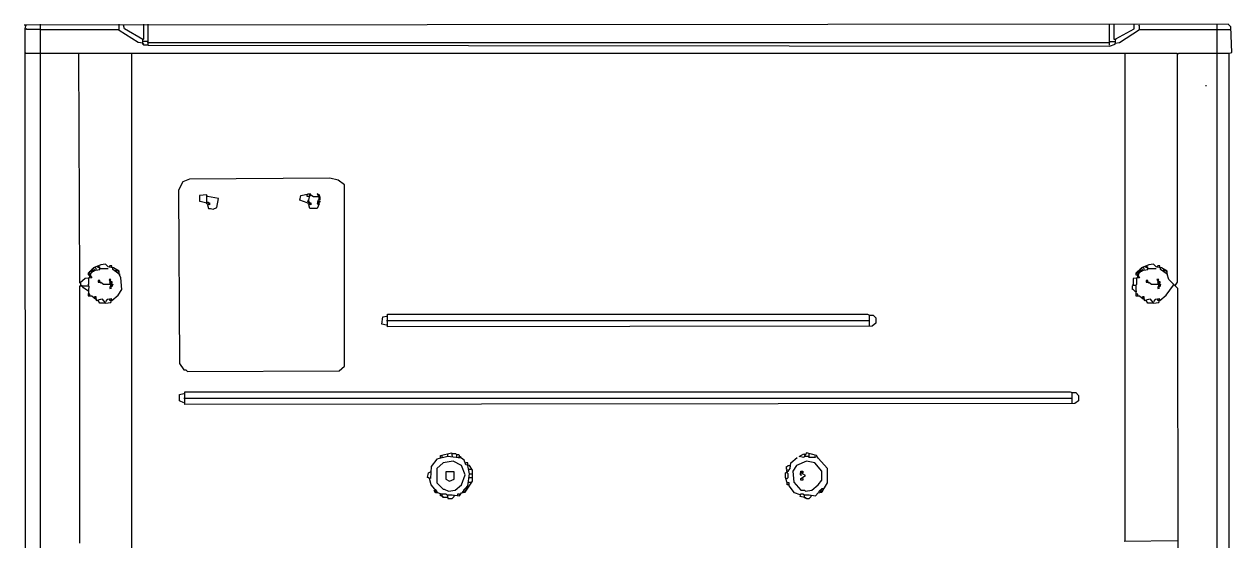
# Model space of a CAD drawing. Extents: x 3792242 to 5145247, y -1546315 to -1031918.
# Drawn here: x 4303236 to 4304171, y -1492066 to -1491666 of the extents above; entities that cross this region are included whole.
import ezdxf

# ---------------------------------------------------------------- set-up
doc = ezdxf.new("R2010")
doc.units = 0
doc.header["$MEASUREMENT"] = 0
doc.layers.add('ZZ-chladenie', color=133, linetype='CONTINUOUS')

msp = doc.modelspace()

# ---------------------------------------------------------------- linework, layer by layer
at = {"layer": 'ZZ-chladenie', "color": 9}
for p, q in [((4303238.267, -1491666.844), (4303236.148, -1491666.844)), ((4303237.561, -1491667.551), (4303236.854, -1491666.844)), ((4303236.854, -1491669.671), (4303237.561, -1491667.551)), ((4303236.854, -1491687.336), (4303236.854, -1491669.671)), ((4303238.267, -1491670.377), (4303237.561, -1491669.671)), ((4303237.561, -1491669.671), (4303238.267, -1491669.671)), ((4304168.166, -1491666.137), (4303238.267, -1491666.844)), ((4303248.866, -1491670.377), (4303238.267, -1491670.377)), ((4303248.866, -1492975.641), (4303248.866, -1491666.137)), ((4303248.866, -1491670.377), (4303308.928, -1491670.377)), ((4303309.635, -1491666.844), (4303309.635, -1491666.137)), ((4303309.635, -1491671.084), (4303309.635, -1491666.844)), ((4303324.474, -1491680.27), (4303309.635, -1491671.084)), ((4303313.875, -1491669.671), (4303313.168, -1491666.844)), ((4303328.007, -1491678.15), (4303313.875, -1491669.671)), ((4303328.713, -1491677.444), (4303328.713, -1491666.137)), ((4303332.246, -1491682.389), (4303332.246, -1491666.137)), ((4304076.306, -1491682.389), (4304076.306, -1491666.137)), ((4304079.839, -1491678.15), (4304079.839, -1491666.137)), ((4304081.252, -1491677.444), (4304095.384, -1491669.671)), ((4304084.079, -1491680.27), (4304099.625, -1491670.377)), ((4304095.384, -1491666.844), (4304095.384, -1491666.137)), ((4304095.384, -1491669.671), (4304095.384, -1491666.844)), ((4304099.625, -1491667.551), (4304098.918, -1491666.844)), ((4304098.918, -1491666.844), (4304098.918, -1491667.551)), ((4304099.625, -1491670.377), (4304099.625, -1491667.551)), ((4304099.625, -1491670.377), (4304159.686, -1491670.377)), ((4304159.686, -1492975.641), (4304159.686, -1491666.137)), ((4304159.686, -1491670.377), (4304170.285, -1491670.377)), ((4304170.285, -1491668.257), (4304168.166, -1491666.137)), ((4304170.992, -1491688.042), (4304170.285, -1491668.257)), ((4303328.007, -1491680.976), (4303324.474, -1491680.27)), ((4303328.007, -1491678.15), (4303328.713, -1491677.444)), ((4303328.007, -1491681.683), (4303328.007, -1491678.15)), ((4303331.54, -1491679.563), (4303328.007, -1491679.563)), ((4303328.007, -1491680.976), (4303328.713, -1491681.683)), ((4303328.713, -1491682.389), (4303328.007, -1491681.683)), ((4303332.246, -1491682.389), (4303328.713, -1491682.389)), ((4303332.246, -1491680.27), (4303331.54, -1491679.563)), ((4303332.246, -1491680.27), (4304076.306, -1491680.27)), ((4303332.246, -1491682.389), (4304076.306, -1491683.096)), ((4304076.306, -1491680.27), (4304077.013, -1491679.563)), ((4304076.306, -1491683.096), (4304080.546, -1491681.683)), ((4304077.013, -1491679.563), (4304080.546, -1491679.563)), ((4304080.546, -1491678.15), (4304079.839, -1491678.15)), ((4304080.546, -1491681.683), (4304081.252, -1491677.444)), ((4304080.546, -1491680.976), (4304084.079, -1491680.27)), ((4303237.946, -1492975.641), (4303236.854, -1491687.336)), ((4303237.561, -1491688.749), (4303236.854, -1491688.042)), ((4303237.561, -1491688.749), (4303248.866, -1491688.749)), ((4303248.866, -1491688.749), (4303278.544, -1491688.749)), ((4303279.25, -1491866.815), (4303278.544, -1491688.749)), ((4303278.544, -1491688.749), (4303319.527, -1491688.749)), ((4303319.527, -1492975.641), (4303319.527, -1491688.749)), ((4303319.527, -1491688.749), (4304128.595, -1491688.749)), ((4304088.318, -1492066.079), (4304088.318, -1491688.749)), ((4304128.595, -1491688.749), (4304128.595, -1491866.108)), ((4304129.302, -1491689.455), (4304128.595, -1491689.455)), ((4304129.302, -1491689.455), (4304130.009, -1491688.749)), ((4304130.009, -1491688.749), (4304159.686, -1491688.749)), ((4304159.686, -1491688.749), (4304168.872, -1491688.749)), ((4304168.872, -1491688.749), (4304170.992, -1491688.042)), ((4304168.872, -1492975.641), (4304168.872, -1491688.749)), ((4304151.207, -1491714.187), (4304151.207, -1491713.48)), ((4303364.044, -1491786.261), (4303359.097, -1491788.381)), ((4303472.861, -1491785.555), (4303364.044, -1491786.261)), ((4303479.221, -1491786.968), (4303472.861, -1491785.555)), ((4303484.168, -1491790.501), (4303479.221, -1491786.968)), ((4303359.097, -1491788.381), (4303355.564, -1491794.741)), ((4303355.564, -1491794.741), (4303356.271, -1491928.996)), ((4303484.168, -1491931.116), (4303484.168, -1491790.501)), ((4303377.469, -1491798.273), (4303371.816, -1491798.98)), ((4303371.816, -1491798.98), (4303371.816, -1491803.22)), ((4303371.816, -1491803.22), (4303372.523, -1491803.22)), ((4303372.523, -1491803.22), (4303377.469, -1491804.633)), ((4303377.469, -1491805.339), (4303377.469, -1491798.273)), ((4303378.176, -1491799.687), (4303377.469, -1491798.98)), ((4303377.469, -1491804.633), (4303378.176, -1491803.926)), ((4303379.589, -1491806.046), (4303377.469, -1491805.339)), ((4303386.655, -1491801.1), (4303378.176, -1491799.687)), ((4303378.176, -1491803.926), (4303378.882, -1491803.926)), ((4303378.176, -1491806.046), (4303379.589, -1491804.633)), ((4303378.882, -1491803.926), (4303378.882, -1491804.633)), ((4303379.589, -1491804.633), (4303379.589, -1491806.046)), ((4303385.242, -1491808.166), (4303386.655, -1491801.1)), ((4303449.543, -1491802.513), (4303450.25, -1491798.98)), ((4303455.196, -1491804.633), (4303449.543, -1491802.513)), ((4303450.25, -1491798.98), (4303456.61, -1491797.567)), ((4303455.196, -1491798.273), (4303455.903, -1491797.567)), ((4303455.196, -1491799.687), (4303455.196, -1491798.273)), ((4303456.61, -1491799.687), (4303455.196, -1491799.687)), ((4303455.903, -1491802.513), (4303455.196, -1491804.633)), ((4303455.903, -1491797.567), (4303456.61, -1491797.567)), ((4303455.903, -1491805.339), (4303457.316, -1491798.273)), ((4303458.023, -1491806.046), (4303455.903, -1491805.339)), ((4303456.61, -1491797.567), (4303458.023, -1491797.567)), ((4303456.61, -1491799.687), (4303457.316, -1491798.98)), ((4303457.316, -1491803.926), (4303456.61, -1491803.926)), ((4303456.61, -1491803.926), (4303457.316, -1491804.633)), ((4303456.61, -1491806.046), (4303458.023, -1491804.633)), ((4303457.316, -1491798.273), (4303458.023, -1491798.273)), ((4303457.316, -1491798.98), (4303458.023, -1491798.98)), ((4303457.316, -1491804.633), (4303457.316, -1491803.926)), ((4303458.023, -1491798.273), (4303460.143, -1491799.687)), ((4303458.023, -1491804.633), (4303458.023, -1491806.046)), ((4303460.143, -1491799.687), (4303465.089, -1491799.687)), ((4303464.382, -1491798.273), (4303462.969, -1491797.567)), ((4303462.969, -1491797.567), (4303463.676, -1491798.98)), ((4303463.676, -1491802.513), (4303462.969, -1491805.339)), ((4303463.676, -1491803.926), (4303462.969, -1491803.926)), ((4303462.969, -1491805.339), (4303464.382, -1491805.339)), ((4303464.382, -1491805.339), (4303462.969, -1491808.873)), ((4303463.676, -1491798.98), (4303465.089, -1491798.98)), ((4303465.089, -1491802.513), (4303463.676, -1491802.513)), ((4303465.089, -1491798.98), (4303464.382, -1491798.273)), ((4303464.382, -1491801.807), (4303464.382, -1491800.393)), ((4303464.382, -1491800.393), (4303465.089, -1491800.393)), ((4303464.382, -1491801.807), (4303465.089, -1491801.807)), ((4303464.382, -1491803.926), (4303465.089, -1491803.22)), ((4303464.382, -1491805.339), (4303464.382, -1491803.926)), ((4303465.089, -1491803.926), (4303464.382, -1491803.926)), ((4303465.089, -1491799.687), (4303465.089, -1491802.513)), ((4303465.089, -1491803.22), (4303465.089, -1491803.926)), ((4303378.176, -1491806.046), (4303378.882, -1491808.873)), ((4303378.882, -1491808.873), (4303380.295, -1491808.873)), ((4303380.295, -1491808.873), (4303382.416, -1491809.58)), ((4303382.416, -1491809.58), (4303385.242, -1491808.166)), ((4303457.316, -1491808.873), (4303456.61, -1491806.046)), ((4303462.969, -1491808.873), (4303457.316, -1491808.873)), ((4303299.036, -1491851.976), (4303295.502, -1491852.682)), ((4303301.155, -1491854.095), (4303299.036, -1491851.976)), ((4304110.223, -1491851.976), (4304106.691, -1491852.682)), ((4304112.343, -1491854.095), (4304110.223, -1491851.976)), ((4303289.85, -1491854.802), (4303285.61, -1491859.042)), ((4303285.61, -1491859.042), (4303285.61, -1491860.455)), ((4303285.61, -1491860.455), (4303287.023, -1491860.455)), ((4303286.317, -1491859.042), (4303287.023, -1491858.335)), ((4303287.023, -1491859.748), (4303286.317, -1491859.042)), ((4303286.317, -1491862.575), (4303287.023, -1491861.868)), ((4303287.023, -1491860.455), (4303289.85, -1491856.922)), ((4303287.023, -1491858.335), (4303287.023, -1491857.629)), ((4303287.023, -1491857.629), (4303287.73, -1491857.629)), ((4303287.023, -1491860.455), (4303287.73, -1491859.748)), ((4303287.023, -1491861.868), (4303287.023, -1491860.455)), ((4303287.023, -1491860.455), (4303288.436, -1491862.575)), ((4303287.73, -1491857.629), (4303288.436, -1491856.922)), ((4303287.73, -1491859.042), (4303288.436, -1491858.335)), ((4303287.73, -1491859.748), (4303287.73, -1491859.042)), ((4303288.436, -1491856.922), (4303289.143, -1491856.216)), ((4303288.436, -1491858.335), (4303289.143, -1491857.629)), ((4303289.143, -1491856.216), (4303289.143, -1491855.509)), ((4303289.143, -1491855.509), (4303289.85, -1491855.509)), ((4303289.143, -1491857.629), (4303289.85, -1491857.629)), ((4303295.502, -1491852.682), (4303289.85, -1491854.802)), ((4303290.557, -1491856.216), (4303289.85, -1491855.509)), ((4303289.85, -1491856.922), (4303290.557, -1491856.216)), ((4303289.85, -1491856.922), (4303294.796, -1491856.216)), ((4303289.85, -1491857.629), (4303290.557, -1491856.922)), ((4303291.263, -1491854.802), (4303291.263, -1491854.095)), ((4303291.97, -1491855.509), (4303291.263, -1491854.802)), ((4303291.97, -1491856.922), (4303291.97, -1491855.509)), ((4303293.383, -1491854.802), (4303293.383, -1491853.389)), ((4303294.796, -1491854.095), (4303293.383, -1491854.802)), ((4303294.796, -1491856.216), (4303294.796, -1491854.095)), ((4303294.796, -1491855.509), (4303301.155, -1491855.509)), ((4303305.395, -1491854.802), (4303301.155, -1491854.095)), ((4303302.568, -1491853.389), (4303301.862, -1491854.095)), ((4303301.862, -1491854.095), (4303302.568, -1491854.095)), ((4303303.982, -1491853.389), (4303302.568, -1491853.389)), ((4303303.982, -1491854.802), (4303303.982, -1491853.389)), ((4303304.688, -1491856.216), (4303304.688, -1491854.802)), ((4303309.635, -1491859.748), (4303304.688, -1491856.216)), ((4303309.635, -1491857.629), (4303305.395, -1491854.802)), ((4303306.102, -1491855.509), (4303306.102, -1491854.802)), ((4303306.809, -1491856.922), (4303307.515, -1491856.216)), ((4303307.515, -1491857.629), (4303306.809, -1491856.922)), ((4303307.515, -1491856.216), (4303308.222, -1491856.922)), ((4303307.515, -1491858.335), (4303307.515, -1491857.629)), ((4303308.222, -1491858.335), (4303307.515, -1491858.335)), ((4303308.928, -1491856.922), (4303308.222, -1491856.922)), ((4303308.928, -1491857.629), (4303308.928, -1491856.922)), ((4303309.635, -1491858.335), (4303308.928, -1491857.629)), ((4303308.928, -1491859.042), (4303309.635, -1491858.335)), ((4303309.635, -1491859.748), (4303308.928, -1491859.042)), ((4303309.635, -1491859.748), (4303309.635, -1491857.629)), ((4303309.635, -1491859.748), (4303310.341, -1491859.748)), ((4303311.048, -1491862.575), (4303309.635, -1491859.748)), ((4304101.038, -1491854.802), (4304096.798, -1491859.042)), ((4304096.798, -1491859.042), (4304096.798, -1491860.455)), ((4304096.798, -1491860.455), (4304098.211, -1491860.455)), ((4304097.504, -1491859.042), (4304098.211, -1491858.335)), ((4304098.211, -1491859.748), (4304097.504, -1491859.042)), ((4304097.504, -1491862.575), (4304098.211, -1491861.868)), ((4304098.211, -1491860.455), (4304101.038, -1491856.922)), ((4304098.211, -1491858.335), (4304098.211, -1491857.629)), ((4304098.211, -1491857.629), (4304098.918, -1491857.629)), ((4304098.211, -1491860.455), (4304098.918, -1491859.748)), ((4304098.211, -1491861.868), (4304098.211, -1491860.455)), ((4304098.211, -1491860.455), (4304099.625, -1491862.575)), ((4304098.918, -1491857.629), (4304099.625, -1491856.922)), ((4304098.918, -1491859.042), (4304099.625, -1491858.335)), ((4304098.918, -1491859.748), (4304098.918, -1491859.042)), ((4304099.625, -1491856.922), (4304100.331, -1491856.216)), ((4304099.625, -1491858.335), (4304100.331, -1491857.629)), ((4304100.331, -1491856.216), (4304100.331, -1491855.509)), ((4304100.331, -1491855.509), (4304101.038, -1491855.509)), ((4304100.331, -1491857.629), (4304101.038, -1491857.629)), ((4304106.691, -1491852.682), (4304101.038, -1491854.802)), ((4304101.744, -1491856.216), (4304101.038, -1491855.509)), ((4304101.038, -1491856.922), (4304101.744, -1491856.216)), ((4304101.038, -1491856.922), (4304105.984, -1491856.216)), ((4304101.038, -1491857.629), (4304101.744, -1491856.922)), ((4304102.451, -1491854.802), (4304102.451, -1491854.095)), ((4304103.157, -1491855.509), (4304102.451, -1491854.802)), ((4304103.157, -1491856.922), (4304103.157, -1491855.509)), ((4304104.57, -1491854.802), (4304104.57, -1491853.389)), ((4304105.984, -1491854.095), (4304104.57, -1491854.802)), ((4304105.984, -1491856.216), (4304105.984, -1491854.095)), ((4304105.984, -1491855.509), (4304112.343, -1491855.509)), ((4304116.583, -1491854.802), (4304112.343, -1491854.095)), ((4304113.757, -1491853.389), (4304113.05, -1491854.095)), ((4304113.05, -1491854.095), (4304113.757, -1491854.095)), ((4304115.17, -1491853.389), (4304113.757, -1491853.389)), ((4304115.17, -1491854.802), (4304115.17, -1491853.389)), ((4304115.876, -1491856.216), (4304115.876, -1491854.802)), ((4304120.823, -1491859.748), (4304115.876, -1491856.216)), ((4304120.823, -1491857.629), (4304116.583, -1491854.802)), ((4304117.29, -1491855.509), (4304117.29, -1491854.802)), ((4304117.996, -1491856.922), (4304118.703, -1491856.216)), ((4304118.703, -1491857.629), (4304117.996, -1491856.922)), ((4304118.703, -1491856.216), (4304119.409, -1491856.922)), ((4304118.703, -1491858.335), (4304118.703, -1491857.629)), ((4304119.409, -1491858.335), (4304118.703, -1491858.335)), ((4304120.116, -1491856.922), (4304119.409, -1491856.922)), ((4304120.116, -1491857.629), (4304120.116, -1491856.922)), ((4304120.823, -1491858.335), (4304120.116, -1491857.629)), ((4304120.116, -1491859.042), (4304120.823, -1491858.335)), ((4304120.823, -1491859.748), (4304120.116, -1491859.042)), ((4304120.823, -1491859.748), (4304120.823, -1491857.629)), ((4304120.823, -1491859.748), (4304121.529, -1491859.748)), ((4304122.236, -1491863.989), (4304120.823, -1491859.748)), ((4303283.49, -1491863.282), (4303279.25, -1491866.815)), ((4303279.25, -1492068.198), (4303279.25, -1491868.934)), ((4303279.25, -1491868.934), (4303286.317, -1491868.934)), ((4303279.957, -1491868.228), (4303279.957, -1491866.815)), ((4303282.077, -1491870.348), (4303280.664, -1491868.228)), ((4303286.317, -1491873.174), (4303282.077, -1491870.348)), ((4303288.436, -1491862.575), (4303283.49, -1491863.282)), ((4303285.61, -1491868.228), (4303286.317, -1491867.521)), ((4303286.317, -1491868.934), (4303285.61, -1491876.707)), ((4303286.317, -1491867.521), (4303286.317, -1491862.575)), ((4303294.796, -1491864.695), (4303293.383, -1491864.695)), ((4303293.383, -1491864.695), (4303293.383, -1491866.108)), ((4303293.383, -1491866.108), (4303295.502, -1491866.108)), ((4303294.796, -1491866.108), (4303294.796, -1491864.695)), ((4303294.796, -1491866.108), (4303295.502, -1491866.815)), ((4303295.502, -1491866.108), (4303297.623, -1491867.521)), ((4303297.623, -1491867.521), (4303304.688, -1491867.521)), ((4303303.275, -1491863.989), (4303301.862, -1491863.989)), ((4303301.862, -1491863.989), (4303302.568, -1491865.402)), ((4303302.568, -1491866.815), (4303303.275, -1491863.989)), ((4303302.568, -1491865.402), (4303303.982, -1491865.402)), ((4303303.982, -1491866.815), (4303302.568, -1491866.815)), ((4303303.982, -1491869.641), (4303302.568, -1491869.641)), ((4303302.568, -1491869.641), (4303302.568, -1491871.054)), ((4303302.568, -1491871.054), (4303303.982, -1491870.348)), ((4303303.275, -1491868.934), (4303303.275, -1491868.228)), ((4303303.275, -1491868.228), (4303303.982, -1491868.934)), ((4303303.982, -1491868.934), (4303303.275, -1491868.934)), ((4303303.982, -1491865.402), (4303303.982, -1491866.815)), ((4303304.688, -1491867.521), (4303303.982, -1491869.641)), ((4303311.754, -1491871.761), (4303311.048, -1491862.575)), ((4304093.971, -1491868.934), (4304094.678, -1491868.228)), ((4304093.971, -1491871.761), (4304093.971, -1491868.934)), ((4304099.625, -1491862.575), (4304094.678, -1491863.282)), ((4304094.678, -1491863.282), (4304094.678, -1491868.228)), ((4304094.678, -1491868.228), (4304094.678, -1491867.521)), ((4304094.678, -1491868.228), (4304096.798, -1491868.228)), ((4304096.798, -1491868.228), (4304097.504, -1491867.521)), ((4304096.798, -1491868.228), (4304096.798, -1491876.707)), ((4304097.504, -1491867.521), (4304097.504, -1491862.575)), ((4304105.984, -1491864.695), (4304104.57, -1491864.695)), ((4304104.57, -1491864.695), (4304104.57, -1491866.108)), ((4304104.57, -1491866.108), (4304106.691, -1491866.108)), ((4304105.984, -1491866.108), (4304105.984, -1491864.695)), ((4304105.984, -1491866.108), (4304106.691, -1491866.815)), ((4304106.691, -1491866.108), (4304108.81, -1491867.521)), ((4304108.81, -1491867.521), (4304115.876, -1491867.521)), ((4304114.463, -1491863.989), (4304113.05, -1491863.989)), ((4304113.05, -1491863.989), (4304113.757, -1491865.402)), ((4304113.757, -1491866.815), (4304114.463, -1491863.989)), ((4304113.757, -1491865.402), (4304115.17, -1491865.402)), ((4304115.17, -1491866.815), (4304113.757, -1491866.815)), ((4304115.17, -1491869.641), (4304113.757, -1491869.641)), ((4304113.757, -1491869.641), (4304113.757, -1491871.054)), ((4304113.757, -1491871.054), (4304115.17, -1491870.348)), ((4304114.463, -1491868.934), (4304114.463, -1491868.228)), ((4304114.463, -1491868.228), (4304115.17, -1491868.934)), ((4304115.17, -1491868.934), (4304114.463, -1491868.934)), ((4304115.17, -1491865.402), (4304115.17, -1491866.815)), ((4304115.876, -1491867.521), (4304115.17, -1491869.641)), ((4304120.116, -1491876), (4304125.769, -1491868.228)), ((4304129.302, -1491871.054), (4304122.236, -1491863.989)), ((4304125.769, -1491868.228), (4304125.769, -1491867.521)), ((4304128.595, -1491866.108), (4304127.182, -1491868.228)), ((4304129.828, -1492975.641), (4304129.302, -1491871.054)), ((4303286.317, -1491875.294), (4303285.61, -1491875.294)), ((4303285.61, -1491876.707), (4303288.436, -1491876.707)), ((4303287.023, -1491875.294), (4303286.317, -1491875.294)), ((4303287.023, -1491876.707), (4303287.023, -1491875.294)), ((4303288.436, -1491876.707), (4303291.263, -1491878.827)), ((4303291.97, -1491877.414), (4303290.557, -1491877.414)), ((4303290.557, -1491877.414), (4303290.557, -1491878.12)), ((4303290.557, -1491878.12), (4303290.557, -1491878.827)), ((4303291.263, -1491878.827), (4303291.97, -1491878.827)), ((4303291.97, -1491878.827), (4303291.97, -1491877.414)), ((4303291.97, -1491878.827), (4303291.97, -1491880.24)), ((4303291.97, -1491880.24), (4303296.209, -1491878.827)), ((4303294.796, -1491882.36), (4303293.383, -1491880.24)), ((4303296.209, -1491878.827), (4303299.036, -1491882.36)), ((4303300.449, -1491879.534), (4303299.036, -1491880.947)), ((4303303.982, -1491878.827), (4303300.449, -1491879.534)), ((4303302.568, -1491880.24), (4303302.568, -1491878.827)), ((4303303.982, -1491880.24), (4303302.568, -1491880.24)), ((4303303.275, -1491881.653), (4303303.982, -1491878.827)), ((4303303.982, -1491880.24), (4303308.928, -1491876)), ((4303308.928, -1491876), (4303311.754, -1491871.761)), ((4304094.678, -1491871.761), (4304093.971, -1491871.761)), ((4304095.384, -1491872.468), (4304094.678, -1491871.761)), ((4304096.091, -1491873.174), (4304095.384, -1491872.468)), ((4304097.504, -1491873.174), (4304096.091, -1491873.174)), ((4304097.504, -1491875.294), (4304096.798, -1491875.294)), ((4304096.798, -1491876.707), (4304099.625, -1491876.707)), ((4304098.211, -1491875.294), (4304097.504, -1491875.294)), ((4304098.211, -1491876.707), (4304098.211, -1491875.294)), ((4304099.625, -1491876.707), (4304102.451, -1491878.827)), ((4304103.157, -1491877.414), (4304101.744, -1491877.414)), ((4304101.744, -1491877.414), (4304101.744, -1491878.12)), ((4304101.744, -1491878.12), (4304101.744, -1491878.827)), ((4304102.451, -1491878.827), (4304103.157, -1491878.827)), ((4304103.157, -1491878.827), (4304103.157, -1491877.414)), ((4304103.157, -1491878.827), (4304103.157, -1491880.24)), ((4304103.157, -1491880.24), (4304107.397, -1491878.827)), ((4304105.984, -1491882.36), (4304104.57, -1491880.24)), ((4304107.397, -1491878.827), (4304110.223, -1491882.36)), ((4304111.636, -1491879.534), (4304110.223, -1491880.947)), ((4304115.17, -1491878.827), (4304111.636, -1491879.534)), ((4304113.757, -1491880.24), (4304113.757, -1491878.827)), ((4304115.17, -1491880.24), (4304113.757, -1491880.24)), ((4304114.463, -1491881.653), (4304115.17, -1491878.827)), ((4304115.17, -1491880.24), (4304120.116, -1491876)), ((4303299.036, -1491882.36), (4303294.796, -1491882.36)), ((4303299.036, -1491882.36), (4303303.275, -1491881.653)), ((4304110.223, -1491882.36), (4304105.984, -1491882.36)), ((4304110.223, -1491882.36), (4304114.463, -1491881.653)), ((4303513.138, -1491898.612), (4303513.845, -1491892.959)), ((4303516.672, -1491899.318), (4303513.138, -1491898.612)), ((4303513.845, -1491892.959), (4303516.672, -1491892.252)), ((4303516.672, -1491892.252), (4303517.378, -1491892.252)), ((4303516.672, -1491895.786), (4303890.468, -1491895.786)), ((4303517.378, -1491900.732), (4303517.378, -1491890.839)), ((4303517.378, -1491890.839), (4303889.055, -1491890.839)), ((4303889.055, -1491890.839), (4303890.468, -1491891.546)), ((4303890.468, -1491900.025), (4303890.468, -1491891.546)), ((4303890.468, -1491891.546), (4303893.294, -1491891.546)), ((4303895.414, -1491897.905), (4303892.588, -1491900.025)), ((4303893.294, -1491891.546), (4303895.414, -1491893.666)), ((4303895.414, -1491893.666), (4303895.414, -1491897.905)), ((4303892.588, -1491900.025), (4303517.378, -1491900.732)), ((4303356.271, -1491928.996), (4303359.804, -1491933.943)), ((4303359.804, -1491933.943), (4303361.217, -1491933.943)), ((4303361.217, -1491933.943), (4303362.631, -1491935.356)), ((4303362.631, -1491935.356), (4303479.928, -1491934.649)), ((4303479.928, -1491934.649), (4303484.168, -1491931.116)), ((4303356.271, -1491953.021), (4303359.804, -1491952.314)), ((4303356.271, -1491957.968), (4303356.271, -1491953.021)), ((4303359.804, -1491952.314), (4303360.511, -1491952.314)), ((4303360.511, -1491960.794), (4303360.511, -1491950.901)), ((4303360.511, -1491950.901), (4304045.922, -1491950.901)), ((4304045.922, -1491950.901), (4304047.335, -1491951.608)), ((4304047.335, -1491960.087), (4304047.335, -1491951.608)), ((4304047.335, -1491951.608), (4304050.161, -1491951.608)), ((4304050.161, -1491951.608), (4304052.282, -1491953.727)), ((4304052.282, -1491953.727), (4304052.282, -1491957.968)), ((4303359.804, -1491959.381), (4303356.271, -1491957.968)), ((4303359.804, -1491955.847), (4304047.335, -1491955.847)), ((4304049.455, -1491960.087), (4303360.511, -1491960.794)), ((4304052.282, -1491957.968), (4304049.455, -1491960.087)), ((4303564.014, -1492001.07), (4303555.535, -1492003.19)), ((4303558.361, -1492000.364), (4303566.84, -1491998.244)), ((4303558.361, -1492001.777), (4303558.361, -1492000.364)), ((4303559.774, -1492001.777), (4303559.774, -1492000.364)), ((4303564.014, -1492001.07), (4303564.014, -1491998.951)), ((4303574.613, -1492002.484), (4303564.014, -1492001.07)), ((4303566.84, -1491998.244), (4303567.547, -1492001.07)), ((4303570.374, -1491998.951), (4303567.547, -1491998.951)), ((4303571.081, -1491999.657), (4303570.374, -1491998.951)), ((4303572.494, -1491999.657), (4303571.081, -1491999.657)), ((4303571.081, -1492001.777), (4303571.081, -1491999.657)), ((4303573.2, -1492000.364), (4303572.494, -1491999.657)), ((4303572.494, -1492001.777), (4303573.2, -1492001.07)), ((4303572.494, -1492002.484), (4303572.494, -1492001.777)), ((4303573.2, -1492001.07), (4303573.2, -1492000.364)), ((4303573.2, -1492001.07), (4303573.907, -1492001.07)), ((4303573.907, -1492001.07), (4303573.907, -1492002.484)), ((4303829.699, -1492006.017), (4303834.646, -1492001.777)), ((4303836.059, -1492001.07), (4303839.592, -1491998.951)), ((4303839.592, -1492001.777), (4303836.059, -1492001.07)), ((4303841.712, -1491998.244), (4303839.592, -1492001.777)), ((4303839.592, -1491998.951), (4303840.298, -1491999.657)), ((4303843.125, -1492001.07), (4303840.298, -1492001.07)), ((4303849.485, -1492000.364), (4303841.712, -1491998.244)), ((4303843.832, -1492001.777), (4303843.125, -1492001.07)), ((4303843.832, -1492001.07), (4303843.832, -1491998.951)), ((4303848.778, -1492001.777), (4303843.832, -1492001.777)), ((4303848.071, -1492000.364), (4303848.071, -1491999.657)), ((4303848.071, -1492001.777), (4303848.071, -1492001.07)), ((4303848.071, -1492001.07), (4303848.778, -1492001.777)), ((4303850.898, -1492002.484), (4303849.485, -1492000.364)), ((4303551.295, -1492008.843), (4303550.589, -1492018.029)), ((4303555.535, -1492003.19), (4303551.295, -1492008.843)), ((4303560.481, -1492006.017), (4303555.535, -1492010.256)), ((4303555.535, -1492010.256), (4303555.535, -1492021.562)), ((4303568.254, -1492004.604), (4303560.481, -1492006.017)), ((4303574.613, -1492008.136), (4303568.254, -1492004.604)), ((4303576.733, -1492003.897), (4303574.613, -1492002.484)), ((4303577.44, -1492015.203), (4303574.613, -1492008.136)), ((4303578.147, -1492007.43), (4303576.733, -1492003.897)), ((4303579.56, -1492006.017), (4303578.147, -1492006.017)), ((4303580.973, -1492008.136), (4303578.147, -1492007.43)), ((4303579.56, -1492008.136), (4303579.56, -1492006.017)), ((4303580.973, -1492014.496), (4303579.56, -1492008.136)), ((4303580.266, -1492010.963), (4303579.56, -1492010.963)), ((4303580.266, -1492010.963), (4303582.386, -1492010.963)), ((4303583.092, -1492011.67), (4303580.973, -1492008.136)), ((4303826.167, -1492010.963), (4303826.167, -1492008.843)), ((4303826.167, -1492008.843), (4303826.873, -1492008.843)), ((4303826.167, -1492010.963), (4303826.873, -1492010.963)), ((4303826.873, -1492010.963), (4303826.167, -1492011.67)), ((4303826.873, -1492008.843), (4303827.58, -1492008.136)), ((4303827.58, -1492008.136), (4303828.993, -1492008.136)), ((4303827.58, -1492012.376), (4303828.993, -1492010.256)), ((4303828.993, -1492010.256), (4303829.699, -1492006.017)), ((4303833.939, -1492008.136), (4303831.112, -1492012.376)), ((4303841.712, -1492004.604), (4303833.939, -1492008.136)), ((4303848.071, -1492006.017), (4303841.712, -1492004.604)), ((4303853.724, -1492012.376), (4303848.071, -1492006.017)), ((4303857.964, -1492010.256), (4303850.898, -1492002.484)), ((4303857.964, -1492021.562), (4303857.964, -1492010.256)), ((4303548.469, -1492017.322), (4303549.175, -1492013.789)), ((4303550.589, -1492018.029), (4303548.469, -1492017.322)), ((4303549.175, -1492013.789), (4303550.589, -1492013.083)), ((4303549.882, -1492018.029), (4303549.175, -1492017.322)), ((4303551.295, -1492022.975), (4303549.882, -1492018.029)), ((4303568.96, -1492013.083), (4303562.601, -1492013.083)), ((4303562.601, -1492013.083), (4303562.601, -1492018.736)), ((4303562.601, -1492018.736), (4303565.427, -1492020.149)), ((4303565.427, -1492020.149), (4303568.96, -1492018.736)), ((4303568.96, -1492018.736), (4303568.96, -1492013.083)), ((4303574.613, -1492022.975), (4303577.44, -1492015.203)), ((4303577.44, -1492028.628), (4303583.092, -1492020.149)), ((4303579.56, -1492023.682), (4303580.973, -1492014.496)), ((4303580.973, -1492014.496), (4303580.266, -1492014.496)), ((4303580.266, -1492020.856), (4303582.386, -1492020.856)), ((4303580.973, -1492014.496), (4303583.092, -1492014.496)), ((4303580.973, -1492017.322), (4303583.092, -1492017.322)), ((4303583.092, -1492020.149), (4303583.092, -1492011.67)), ((4303825.46, -1492013.789), (4303827.58, -1492012.376)), ((4303825.46, -1492017.322), (4303825.46, -1492013.789)), ((4303826.873, -1492021.562), (4303825.46, -1492017.322)), ((4303826.167, -1492018.029), (4303825.46, -1492018.029)), ((4303826.167, -1492011.67), (4303826.167, -1492012.376)), ((4303826.167, -1492012.376), (4303826.873, -1492012.376)), ((4303826.167, -1492018.029), (4303826.873, -1492018.029)), ((4303827.58, -1492014.496), (4303826.873, -1492013.789)), ((4303826.873, -1492018.029), (4303827.58, -1492017.322)), ((4303827.58, -1492017.322), (4303827.58, -1492014.496)), ((4303831.112, -1492012.376), (4303831.819, -1492020.856)), ((4303831.819, -1492020.856), (4303837.472, -1492027.215)), ((4303837.472, -1492013.789), (4303836.766, -1492013.789)), ((4303836.766, -1492013.789), (4303836.766, -1492015.203)), ((4303836.766, -1492015.203), (4303838.179, -1492015.203)), ((4303837.472, -1492013.789), (4303837.472, -1492012.376)), ((4303837.472, -1492012.376), (4303838.885, -1492012.376)), ((4303841.005, -1492015.909), (4303837.472, -1492013.789)), ((4303838.885, -1492013.789), (4303837.472, -1492013.789)), ((4303837.472, -1492018.029), (4303841.005, -1492015.909)), ((4303837.472, -1492019.443), (4303837.472, -1492018.029)), ((4303838.885, -1492019.443), (4303837.472, -1492019.443)), ((4303838.885, -1492012.376), (4303838.885, -1492013.789)), ((4303838.885, -1492018.029), (4303838.885, -1492019.443)), ((4303850.898, -1492022.975), (4303853.724, -1492019.443)), ((4303853.724, -1492019.443), (4303853.724, -1492012.376)), ((4303554.122, -1492026.509), (4303551.295, -1492022.975)), ((4303554.122, -1492027.922), (4303553.415, -1492027.215)), ((4303553.415, -1492027.215), (4303553.415, -1492027.922)), ((4303553.415, -1492027.922), (4303554.122, -1492027.922)), ((4303556.242, -1492029.335), (4303554.122, -1492026.509)), ((4303554.122, -1492027.922), (4303554.829, -1492028.628)), ((4303554.122, -1492028.628), (4303554.122, -1492027.922)), ((4303554.829, -1492029.335), (4303554.122, -1492028.628)), ((4303554.829, -1492027.215), (4303554.829, -1492026.509)), ((4303555.535, -1492027.922), (4303554.829, -1492027.215)), ((4303554.829, -1492028.628), (4303555.535, -1492027.922)), ((4303554.829, -1492028.628), (4303555.535, -1492027.922)), ((4303556.242, -1492029.335), (4303554.829, -1492029.335)), ((4303555.535, -1492021.562), (4303560.481, -1492026.509)), ((4303558.361, -1492030.041), (4303556.242, -1492029.335)), ((4303558.361, -1492031.454), (4303558.361, -1492030.041)), ((4303558.361, -1492030.041), (4303559.774, -1492030.041)), ((4303559.774, -1492032.161), (4303559.774, -1492030.041)), ((4303559.774, -1492030.041), (4303562.601, -1492030.041)), ((4303560.481, -1492026.509), (4303561.188, -1492026.509)), ((4303561.188, -1492026.509), (4303564.721, -1492027.922)), ((4303562.601, -1492030.041), (4303563.308, -1492030.748)), ((4303564.721, -1492027.922), (4303569.667, -1492027.215)), ((4303569.667, -1492027.215), (4303574.613, -1492022.975)), ((4303571.787, -1492031.454), (4303571.787, -1492030.041)), ((4303571.787, -1492030.041), (4303573.2, -1492030.041)), ((4303573.2, -1492031.454), (4303574.613, -1492029.335)), ((4303574.613, -1492029.335), (4303577.44, -1492028.628)), ((4303575.32, -1492029.335), (4303576.733, -1492027.215)), ((4303576.026, -1492027.922), (4303576.733, -1492027.215)), ((4303576.026, -1492027.922), (4303576.733, -1492028.628)), ((4303576.733, -1492028.628), (4303576.026, -1492027.922)), ((4303576.733, -1492027.215), (4303579.56, -1492023.682)), ((4303576.733, -1492027.215), (4303576.733, -1492026.509)), ((4303576.733, -1492026.509), (4303577.44, -1492026.509)), ((4303576.733, -1492028.628), (4303577.44, -1492027.922)), ((4303577.44, -1492026.509), (4303578.147, -1492025.802)), ((4303577.44, -1492027.922), (4303578.147, -1492027.922)), ((4303578.147, -1492025.802), (4303578.853, -1492025.802)), ((4303578.147, -1492027.922), (4303578.147, -1492027.215)), ((4303578.853, -1492024.388), (4303579.56, -1492023.682)), ((4303579.56, -1492025.095), (4303578.853, -1492024.388)), ((4303578.853, -1492025.802), (4303579.56, -1492025.802)), ((4303579.56, -1492025.802), (4303579.56, -1492025.095)), ((4303826.873, -1492022.975), (4303826.873, -1492021.562)), ((4303828.286, -1492021.562), (4303826.873, -1492021.562)), ((4303828.286, -1492022.975), (4303826.873, -1492022.975)), ((4303828.286, -1492023.682), (4303828.286, -1492021.562)), ((4303832.526, -1492029.335), (4303828.286, -1492023.682)), ((4303836.766, -1492030.748), (4303832.526, -1492029.335)), ((4303836.766, -1492032.161), (4303837.472, -1492030.041)), ((4303837.472, -1492027.215), (4303840.298, -1492027.215)), ((4303837.472, -1492030.041), (4303838.885, -1492030.041)), ((4303838.885, -1492030.041), (4303840.298, -1492030.748)), ((4303840.298, -1492027.215), (4303841.005, -1492027.922)), ((4303841.005, -1492027.922), (4303845.951, -1492027.215)), ((4303845.951, -1492027.215), (4303850.898, -1492022.975)), ((4303848.778, -1492031.454), (4303850.898, -1492029.335)), ((4303850.898, -1492029.335), (4303853.724, -1492028.628)), ((4303851.604, -1492027.922), (4303852.311, -1492027.215)), ((4303851.604, -1492029.335), (4303851.604, -1492027.922)), ((4303852.311, -1492027.922), (4303853.018, -1492027.215)), ((4303852.311, -1492027.215), (4303853.018, -1492027.215)), ((4303852.311, -1492027.922), (4303853.018, -1492028.628)), ((4303853.018, -1492028.628), (4303852.311, -1492027.922)), ((4303853.018, -1492027.215), (4303853.018, -1492026.509)), ((4303853.018, -1492026.509), (4303853.724, -1492026.509)), ((4303853.018, -1492027.215), (4303853.724, -1492026.509)), ((4303853.018, -1492028.628), (4303853.724, -1492027.922)), ((4303853.724, -1492028.628), (4303857.964, -1492021.562)), ((4303853.724, -1492026.509), (4303853.724, -1492025.802)), ((4303853.724, -1492025.802), (4303855.137, -1492025.802)), ((4303853.724, -1492027.922), (4303854.431, -1492027.922)), ((4303854.431, -1492027.922), (4303854.431, -1492027.215)), ((4303855.137, -1492025.802), (4303855.844, -1492025.095)), ((4303559.774, -1492031.454), (4303558.361, -1492031.454)), ((4303559.774, -1492031.454), (4303560.481, -1492032.161)), ((4303560.481, -1492032.868), (4303559.774, -1492032.161)), ((4303564.014, -1492032.868), (4303560.481, -1492032.868)), ((4303563.308, -1492030.748), (4303564.014, -1492030.748)), ((4303564.014, -1492032.868), (4303564.014, -1492030.748)), ((4303564.014, -1492030.748), (4303567.547, -1492030.748)), ((4303564.014, -1492032.868), (4303564.014, -1492033.575)), ((4303564.014, -1492033.575), (4303567.547, -1492033.575)), ((4303567.547, -1492030.748), (4303573.2, -1492031.454)), ((4303567.547, -1492033.575), (4303568.254, -1492032.868)), ((4303568.254, -1492032.868), (4303568.96, -1492032.161)), ((4303568.96, -1492032.161), (4303568.96, -1492031.454)), ((4303840.298, -1492032.868), (4303836.766, -1492032.161)), ((4303840.298, -1492032.868), (4303840.298, -1492030.748)), ((4303840.298, -1492030.748), (4303843.832, -1492030.748)), ((4303840.298, -1492032.868), (4303841.005, -1492033.575)), ((4303840.298, -1492032.868), (4303841.005, -1492032.868)), ((4303841.005, -1492032.868), (4303841.712, -1492033.575)), ((4303841.712, -1492033.575), (4303843.832, -1492033.575)), ((4303843.832, -1492030.748), (4303848.778, -1492031.454)), ((4303843.832, -1492033.575), (4303844.538, -1492032.868)), ((4303844.538, -1492032.868), (4303845.245, -1492032.161)), ((4303845.245, -1492032.161), (4303845.245, -1492031.454)), ((4304087.612, -1492066.785), (4304129.302, -1492066.079))]:
    msp.add_line(p, q, dxfattribs=at)

doc.saveas('drawing.dxf')
